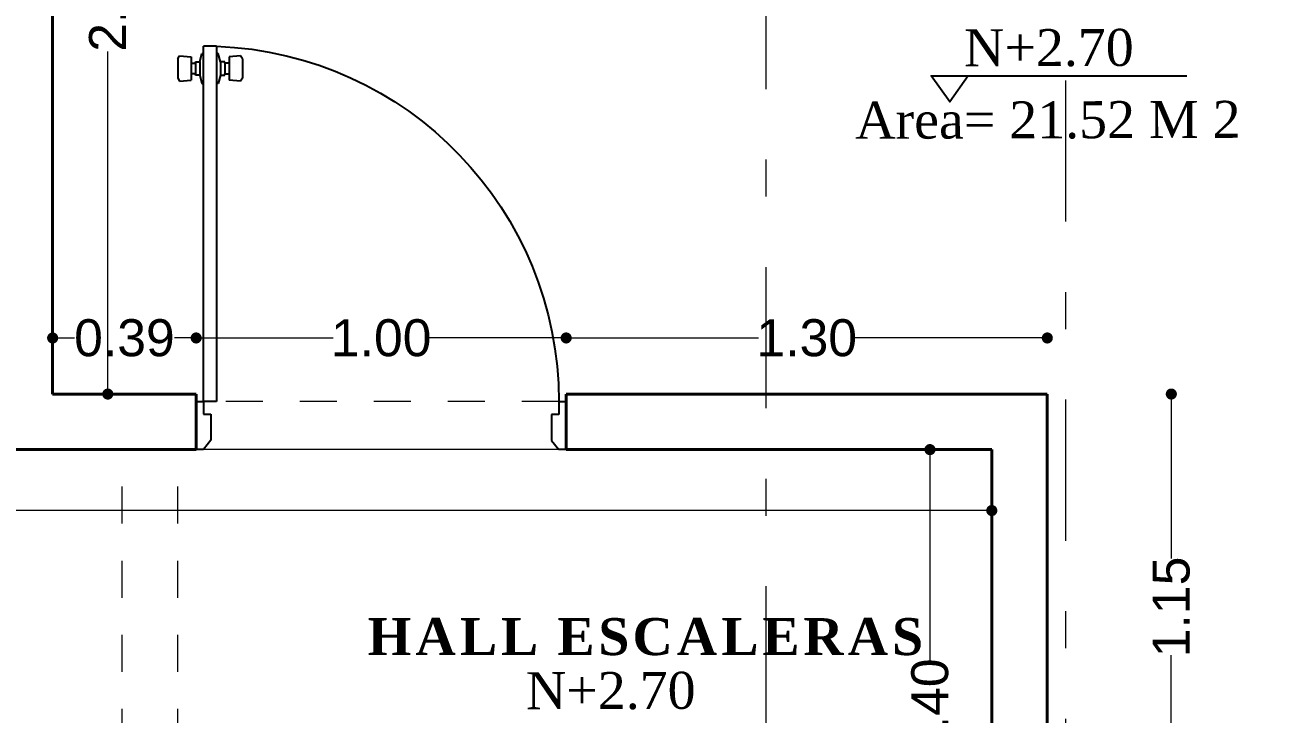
# Model space of a CAD drawing. Header units: inches. Extents: x 2908 to 3459, y -3172 to -55.
# Drawn here: x 3286.459 to 3289.825, y -156.73 to -154.869 of the extents above; entities that cross this region are included whole.
import ezdxf

# ---------------------------------------------------------------- set-up
doc = ezdxf.new("R2010")
doc.units = ezdxf.units.IN
doc.header["$MEASUREMENT"] = 0
doc.linetypes.add('ACAD_ISO03W100', pattern=[30, 12, -18])
doc.linetypes.add('DASHDOT', pattern=[25.4, 12.7, -6.35, 0, -6.35])
doc.layers.add('CARPINTERIA', color=3, linetype='Continuous')
doc.layers.add('TEXTO', color=4, linetype='Continuous')
for name, color, linetype, lineweight in [('COTA', 1, 'Continuous', 9), ('COTAS 01', 1, 'Continuous', 25), ('E-EJES', 1, 'DASHDOT', 5), ('LINEAS DE PROYECCIÒN', 74, 'ACAD_ISO03W100', 18), ('linmesa de proyecciones', 95, 'ACAD_ISO03W100', 5), ('muros 2', 5, 'Continuous', 40), ('PISO', 33, 'Continuous', 18), ('teja cortada', 252, 'Continuous', 30)]:
    doc.layers.add(name, color=color, linetype=linetype, lineweight=lineweight)
doc.styles.add('Arial new', font='arial.ttf')
doc.styles.add('CONSTRUCTORA', font='times.ttf', dxfattribs={"height": 0.3})
doc.dimstyles.new('GUS', dxfattribs={"dimtxt": 0.1, "dimasz": 0.03, "dimexe": 0.05, "dimexo": 0.05, "dimgap": 0.005, "dimtad": 0, "dimzin": 1, "dimdsep": 46, "dimtxsty": 'Arial new', "dimblk": 'DOT', "dimcen": 0.01, "dimse1": 1, "dimse2": 1, "dimclrd": 1, "dimclre": 252, "dimclrt": 1, "dimaunit": 1, "dimadec": 0, "dimazin": 2, "dimtfac": 1, "dimtmove": 0, "dimatfit": 2, "dimldrblk": 'ARCHTICK', "dimfxl": 1, "dimlwd": -1, "dimlwe": -1, "dimarcsym": 1})

# ---------------------------------------------------------------- blocks, each defined once
blk = doc.blocks.new('_Dot')
at = {"color": 0, "linetype": 'ByBlock', "lineweight": -2}
blk.add_line((-0.5, 0), (-1, 0), dxfattribs=at)
at = {"color": 0, "linetype": 'ByBlock', "const_width": 0.5}
blk.add_lwpolyline([(-0.25, 0, 1), (0.25, 0, 1)], format="xyb", close=True, dxfattribs=at)
blk = doc.blocks.new('*D4457')
at = {"layer": 'COTA', "color": 1, "linetype": 'Continuous', "transparency": 16777216}
for p, q in [((3288.0683, -159.931), (3288.4583, -159.931)), ((3289.1083, -159.931), (3288.7183, -159.931))]:
    blk.add_line(p, q, dxfattribs=at)
at = {"layer": 'Defpoints', "color": 0, "transparency": 16777216}
for p in [(3289.1383, -143.2818), (3288.0383, -159.931), (3289.1383, -159.931)]:
    blk.add_point(p, dxfattribs=at)
at = {"layer": 'COTA', "color": 1, "transparency": 16777216, "xscale": 0.03, "yscale": 0.03, "zscale": 0.03, "rotation": 180}
blk.add_blockref('_Dot', (3288.0383, -159.931), dxfattribs=at)
at = {"layer": 'COTA', "color": 1, "transparency": 16777216, "xscale": 0.03, "yscale": 0.03, "zscale": 0.03}
blk.add_blockref('_Dot', (3289.1383, -159.931), dxfattribs=at)
at = {"layer": 'COTA', "color": 1, "transparency": 16777216, "insert": (3288.5883, -159.931), "char_height": 0.1, "attachment_point": 5, "style": 'Arial new'}
blk.add_mtext('1.10', dxfattribs=at)
blk = doc.blocks.new('_ArchTick')
at = {"color": 0, "linetype": 'ByBlock', "const_width": 0.15}
blk.add_lwpolyline([(-0.5, -0.5), (0.5, 0.5)], dxfattribs=at)
blk = doc.blocks.new('*D4487')
at = {"layer": 'COTA', "color": 1, "linetype": 'Continuous', "transparency": 16777216}
for p, q in [((3288.0683, -170.9933), (3288.4252, -170.9933)), ((3289.0425, -170.9933), (3288.6856, -170.9933))]:
    blk.add_line(p, q, dxfattribs=at)
at = {"layer": 'Defpoints', "color": 0, "transparency": 16777216}
for p in [(3289.0725, -142.9905), (3288.0383, -170.9933), (3289.0725, -170.9933)]:
    blk.add_point(p, dxfattribs=at)
at = {"layer": 'COTA', "color": 1, "transparency": 16777216, "xscale": 0.03, "yscale": 0.03, "zscale": 0.03, "rotation": 180}
blk.add_blockref('_Dot', (3288.0383, -170.9933), dxfattribs=at)
at = {"layer": 'COTA', "color": 1, "transparency": 16777216, "xscale": 0.03, "yscale": 0.03, "zscale": 0.03}
blk.add_blockref('_Dot', (3289.0725, -170.9933), dxfattribs=at)
at = {"layer": 'COTA', "color": 1, "transparency": 16777216, "insert": (3288.5554, -170.9933), "char_height": 0.1, "attachment_point": 5, "style": 'Arial new'}
blk.add_mtext('1.03', dxfattribs=at)
blk = doc.blocks.new('*D4552')
at = {"layer": 'COTA', "color": 1, "linetype": 'Continuous', "transparency": 16777216}
for p, q in [((3292.1998, -154.0905), (3291.0525, -157.1933)), ((3289.8111, -160.5503), (3290.9585, -157.4475))]:
    blk.add_line(p, q, dxfattribs=at)
at = {"layer": 'Defpoints', "color": 0, "transparency": 16777216}
for p in [(3291.9869, -153.9798), (3292.2102, -154.0624), (3289.5774, -160.4959)]:
    blk.add_point(p, dxfattribs=at)
at = {"layer": 'COTA', "color": 1, "transparency": 16777216, "xscale": 0.03, "yscale": 0.03, "zscale": 0.03}
for p, rotation in [((3292.2102, -154.0624), 69.70662671698605), ((3289.8007, -160.5784), 249.7066267169861)]:
    blk.add_blockref('_Dot', p, dxfattribs=dict(at, rotation=rotation))
at = {"layer": 'COTA', "color": 1, "transparency": 16777216, "insert": (3291.0055, -157.3204), "char_height": 0.1, "attachment_point": 5, "rotation": 69.7066, "style": 'Arial new'}
blk.add_mtext('6.95', dxfattribs=at)
blk = doc.blocks.new('*D4554')
at = {"layer": 'COTA', "color": 1, "linetype": 'Continuous', "transparency": 16777216}
for p, q in [((3288.9054, -156.0459), (3288.9054, -156.5859)), ((3288.9054, -157.3859), (3288.9054, -156.8459))]:
    blk.add_line(p, q, dxfattribs=at)
at = {"layer": 'Defpoints', "color": 0, "transparency": 16777216}
for p in [(3289.0725, -156.0159), (3288.9054, -157.4159), (3289.0725, -157.4159)]:
    blk.add_point(p, dxfattribs=at)
at = {"layer": 'COTA', "color": 1, "transparency": 16777216, "xscale": 0.03, "yscale": 0.03, "zscale": 0.03}
for p, rotation in [((3288.9054, -156.0159), 90), ((3288.9054, -157.4159), 270)]:
    blk.add_blockref('_Dot', p, dxfattribs=dict(at, rotation=rotation))
at = {"layer": 'COTA', "color": 1, "transparency": 16777216, "insert": (3288.9054, -156.7159), "char_height": 0.1, "attachment_point": 5, "rotation": 90, "style": 'Arial new'}
blk.add_mtext('1.40', dxfattribs=at)
blk = doc.blocks.new('PUERTAACCESO')
at = {"layer": 'CARPINTERIA'}
for p, q in [((2402.1398, 632.3793), (2402.1444, 632.3874)), ((2402.1444, 632.3874), (2402.1757, 632.3847)), ((2402.1757, 632.3847), (2402.1757, 632.3217)), ((2402.199, 632.3712), (2402.205, 632.3937)), ((2402.205, 632.3937), (2402.2096, 632.3937)), ((2402.2096, 632.4132), (2402.2095, 631.4538)), ((2402.2096, 632.4132), (2402.2446, 632.4132)), ((2402.2445, 631.4538), (2402.2446, 632.4132)), ((2402.2491, 632.3937), (2402.2446, 632.3937)), ((2402.2551, 632.3712), (2402.2491, 632.3937)), ((2402.3097, 632.3874), (2402.2784, 632.3847)), ((2402.2784, 632.3847), (2402.2784, 632.3217)), ((2402.3143, 632.3793), (2402.3097, 632.3874)), ((2402.1398, 632.3793), (2402.1398, 632.327)), ((2402.1757, 632.3677), (2402.1873, 632.3677)), ((2402.1873, 632.3677), (2402.1873, 632.3712)), ((2402.1873, 632.3712), (2402.199, 632.3712)), ((2402.1873, 632.3677), (2402.1873, 632.3386)), ((2402.199, 632.3712), (2402.199, 632.3352)), ((2402.2668, 632.3712), (2402.2551, 632.3712)), ((2402.2551, 632.3712), (2402.2551, 632.3352)), ((2402.2668, 632.3677), (2402.2668, 632.3712)), ((2402.2784, 632.3677), (2402.2668, 632.3677)), ((2402.2668, 632.3677), (2402.2668, 632.3386)), ((2402.3143, 632.3793), (2402.3143, 632.327)), ((2402.1398, 632.327), (2402.1444, 632.319)), ((2402.1444, 632.319), (2402.1757, 632.3217)), ((2402.1873, 632.3386), (2402.1757, 632.3386)), ((2402.1873, 632.3352), (2402.1873, 632.3386)), ((2402.199, 632.3352), (2402.1873, 632.3352)), ((2402.199, 632.3352), (2402.205, 632.3127)), ((2402.2551, 632.3352), (2402.2491, 632.3127)), ((2402.2551, 632.3352), (2402.2668, 632.3352)), ((2402.2668, 632.3386), (2402.2784, 632.3386)), ((2402.2668, 632.3352), (2402.2668, 632.3386)), ((2402.3097, 632.319), (2402.2784, 632.3217)), ((2402.3143, 632.327), (2402.3097, 632.319)), ((2402.205, 632.3127), (2402.2096, 632.3127)), ((2402.2491, 632.3127), (2402.2445, 632.3127)), ((2401.2846, 631.4538), (2401.2646, 631.4538)), ((2401.2846, 631.4538), (2401.2846, 631.4188)), ((2402.2095, 631.4538), (2402.2445, 631.4538)), ((2402.2446, 631.4541), (2402.2446, 631.4191)), ((2402.2646, 631.4538), (2402.2446, 631.4538)), ((2401.2846, 631.4188), (2401.3046, 631.4188)), ((2401.3046, 631.4188), (2401.3046, 631.3488)), ((2402.2446, 631.4191), (2402.2246, 631.4191)), ((2402.2246, 631.4191), (2402.2246, 631.3491)), ((2401.3046, 631.3488), (2401.2846, 631.3238)), ((2402.2246, 631.3491), (2402.2446, 631.3241)), ((2401.2646, 631.3238), (2401.2846, 631.3238)), ((2402.2446, 631.3241), (2402.2646, 631.3241))]:
    blk.add_line(p, q, dxfattribs=at)
blk.add_arc((2402.2445, 631.4538), 0.96, 92.0882, 180, dxfattribs=at)
at = {"layer": 'linmesa de proyecciones', "ltscale": 0.001}
blk.add_line((2401.2846, 631.4538), (2402.2102, 631.4538), dxfattribs=at)
at = {"layer": 'PISO'}
blk.add_line((2401.2846, 631.3238), (2402.2446, 631.3241), dxfattribs=at)
blk = doc.blocks.new('*D4568')
at = {"layer": 'COTA', "color": 1, "linetype": 'Continuous', "transparency": 16777216}
for p, q in [((3283.8755, -156.1809), (3286.0652, -156.1807)), ((3289.0425, -156.1805), (3286.3349, -156.1807))]:
    blk.add_line(p, q, dxfattribs=at)
at = {"layer": 'Defpoints', "color": 0, "transparency": 16777216}
for p in [(3283.8455, -156.0163), (3289.0725, -156.0159), (3289.0725, -156.1805)]:
    blk.add_point(p, dxfattribs=at)
at = {"layer": 'COTA', "color": 1, "transparency": 16777216, "xscale": 0.03, "yscale": 0.03, "zscale": 0.03}
for p, rotation in [((3283.8455, -156.1809), 180.004879160215), ((3289.0725, -156.1805), 0.004879160215065279)]:
    blk.add_blockref('_Dot', p, dxfattribs=dict(at, rotation=rotation))
at = {"layer": 'COTA', "color": 1, "transparency": 16777216, "insert": (3286.2001, -156.1807), "char_height": 0.1, "attachment_point": 5, "rotation": 0.0049, "style": 'Arial new'}
blk.add_mtext('5.23', dxfattribs=at)
blk = doc.blocks.new('*D4569')
at = {"layer": 'COTA', "color": 1, "linetype": 'Continuous', "transparency": 16777216}
for p, q in [((3286.9522, -155.7144), (3287.2922, -155.7144)), ((3287.8922, -155.7144), (3287.5522, -155.7144))]:
    blk.add_line(p, q, dxfattribs=at)
at = {"layer": 'Defpoints', "color": 0, "transparency": 16777216}
for p in [(3287.9222, -155.7144), (3286.9222, -155.8659), (3287.9222, -155.8659)]:
    blk.add_point(p, dxfattribs=at)
at = {"layer": 'COTA', "color": 1, "transparency": 16777216, "xscale": 0.03, "yscale": 0.03, "zscale": 0.03, "rotation": 180}
blk.add_blockref('_Dot', (3286.9222, -155.7144), dxfattribs=at)
at = {"layer": 'COTA', "color": 1, "transparency": 16777216, "xscale": 0.03, "yscale": 0.03, "zscale": 0.03}
blk.add_blockref('_Dot', (3287.9222, -155.7144), dxfattribs=at)
at = {"layer": 'COTA', "color": 1, "transparency": 16777216, "insert": (3287.4222, -155.7144), "char_height": 0.1, "attachment_point": 5, "style": 'Arial new'}
blk.add_mtext('1.00', dxfattribs=at)
blk = doc.blocks.new('*D4570')
at = {"layer": 'COTA', "color": 1, "linetype": 'Continuous', "transparency": 16777216}
for p, q in [((3287.9522, -155.7144), (3288.4424, -155.7144)), ((3289.1925, -155.7144), (3288.7024, -155.7144))]:
    blk.add_line(p, q, dxfattribs=at)
at = {"layer": 'Defpoints', "color": 0, "transparency": 16777216}
for p in [(3289.2225, -155.7144), (3287.9222, -155.8659), (3289.2225, -155.8659)]:
    blk.add_point(p, dxfattribs=at)
at = {"layer": 'COTA', "color": 1, "transparency": 16777216, "xscale": 0.03, "yscale": 0.03, "zscale": 0.03, "rotation": 180}
blk.add_blockref('_Dot', (3287.9222, -155.7144), dxfattribs=at)
at = {"layer": 'COTA', "color": 1, "transparency": 16777216, "xscale": 0.03, "yscale": 0.03, "zscale": 0.03}
blk.add_blockref('_Dot', (3289.2225, -155.7144), dxfattribs=at)
at = {"layer": 'COTA', "color": 1, "transparency": 16777216, "insert": (3288.5724, -155.7144), "char_height": 0.1, "attachment_point": 5, "style": 'Arial new'}
blk.add_mtext('1.30', dxfattribs=at)
blk = doc.blocks.new('*D4571')
at = {"layer": 'COTA', "color": 1, "linetype": 'Continuous', "transparency": 16777216}
for p, q in [((3289.5577, -155.8959), (3289.5577, -156.3103)), ((3289.5577, -156.9859), (3289.5577, -156.5714))]:
    blk.add_line(p, q, dxfattribs=at)
at = {"layer": 'Defpoints', "color": 0, "transparency": 16777216}
for p in [(3289.2225, -155.8659), (3289.5577, -155.8659), (3289.2225, -157.0159)]:
    blk.add_point(p, dxfattribs=at)
at = {"layer": 'COTA', "color": 1, "transparency": 16777216, "xscale": 0.03, "yscale": 0.03, "zscale": 0.03}
for p, rotation in [((3289.5577, -155.8659), 90), ((3289.5577, -157.0159), 270)]:
    blk.add_blockref('_Dot', p, dxfattribs=dict(at, rotation=rotation))
at = {"layer": 'COTA', "color": 1, "transparency": 16777216, "insert": (3289.5577, -156.4409), "char_height": 0.1, "attachment_point": 5, "rotation": 90, "style": 'Arial new'}
blk.add_mtext('1.15', dxfattribs=at)
blk = doc.blocks.new('*D4678')
at = {"layer": 'COTA', "color": 1, "linetype": 'Continuous', "transparency": 16777216}
for p, q in [((3286.3771, -156.0459), (3286.3771, -156.3859)), ((3286.3771, -156.9859), (3286.3771, -156.6459))]:
    blk.add_line(p, q, dxfattribs=at)
at = {"layer": 'Defpoints', "color": 0, "transparency": 16777216}
for p in [(3286.7224, -156.0159), (3286.3771, -157.0159), (3286.7225, -157.0159)]:
    blk.add_point(p, dxfattribs=at)
at = {"layer": 'COTA', "color": 1, "transparency": 16777216, "xscale": 0.03, "yscale": 0.03, "zscale": 0.03}
for p, rotation in [((3286.3771, -156.0159), 90), ((3286.3771, -157.0159), 270)]:
    blk.add_blockref('_Dot', p, dxfattribs=dict(at, rotation=rotation))
at = {"layer": 'COTA', "color": 1, "transparency": 16777216, "insert": (3286.3771, -156.5159), "char_height": 0.1, "attachment_point": 5, "rotation": 90, "style": 'Arial new'}
blk.add_mtext('1.00', dxfattribs=at)
blk = doc.blocks.new('*D4707')
at = {"layer": 'COTA', "color": 1, "linetype": 'Continuous', "transparency": 16777216}
for p, q in [((3286.5643, -155.7144), (3286.5933, -155.7144)), ((3286.8922, -155.7144), (3286.8633, -155.7144))]:
    blk.add_line(p, q, dxfattribs=at)
at = {"layer": 'Defpoints', "color": 0, "transparency": 16777216}
for p in [(3286.9222, -155.7144), (3286.5343, -155.8659), (3286.9222, -155.8659)]:
    blk.add_point(p, dxfattribs=at)
at = {"layer": 'COTA', "color": 1, "transparency": 16777216, "xscale": 0.03, "yscale": 0.03, "zscale": 0.03, "rotation": 180}
blk.add_blockref('_Dot', (3286.5343, -155.7144), dxfattribs=at)
at = {"layer": 'COTA', "color": 1, "transparency": 16777216, "xscale": 0.03, "yscale": 0.03, "zscale": 0.03}
blk.add_blockref('_Dot', (3286.9222, -155.7144), dxfattribs=at)
at = {"layer": 'COTA', "color": 1, "transparency": 16777216, "insert": (3286.7283, -155.7144), "char_height": 0.1, "attachment_point": 5, "style": 'Arial new'}
blk.add_mtext('0.39', dxfattribs=at)
blk = doc.blocks.new('*D4887')
at = {"layer": 'COTA', "color": 1, "linetype": 'Continuous', "transparency": 16777216}
for p, q in [((3286.6833, -153.1658), (3286.6833, -154.6697)), ((3286.6833, -155.8359), (3286.6833, -154.9411))]:
    blk.add_line(p, q, dxfattribs=at)
at = {"layer": 'Defpoints', "color": 0, "transparency": 16777216}
for p in [(3286.5305, -153.1358), (3286.6833, -153.1358), (3286.5343, -155.8659)]:
    blk.add_point(p, dxfattribs=at)
at = {"layer": 'COTA', "color": 1, "transparency": 16777216, "xscale": 0.03, "yscale": 0.03, "zscale": 0.03}
for p, rotation in [((3286.6833, -153.1358), 90), ((3286.6833, -155.8659), 270)]:
    blk.add_blockref('_Dot', p, dxfattribs=dict(at, rotation=rotation))
at = {"layer": 'COTA', "color": 1, "transparency": 16777216, "insert": (3286.6833, -154.8054), "char_height": 0.1, "attachment_point": 5, "rotation": 90, "style": 'Arial new'}
blk.add_mtext('2.73', dxfattribs=at)

msp = doc.modelspace()

# ---------------------------------------------------------------- linework, layer by layer
at = {"layer": 'E-EJES', "ltscale": 0.03}
for p, q in [((3288.4624, -161.9381), (3288.4624, -151.586)), ((3289.2726, -162.296), (3289.2726, -151.9764))]:
    msp.add_line(p, q, dxfattribs=at)
at = {"layer": 'LINEAS DE PROYECCIÒN', "ltscale": 0.003}
for p, q in [((3286.7225, -157.0159), (3286.7224, -156.0156)), ((3286.8725, -157.0159), (3286.8724, -156.0156))]:
    msp.add_line(p, q, dxfattribs=at)
at = {"layer": 'muros 2'}
for p, q in [((3286.5343, -155.8659), (3286.5343, -153.1293)), ((3286.5343, -155.8659), (3286.9222, -155.8659)), ((3286.9222, -155.8659), (3286.8725, -155.8659)), ((3286.9222, -156.0156), (3286.9222, -155.8659)), ((3287.9222, -156.0159), (3287.9222, -155.8659)), ((3287.9222, -155.8659), (3289.2225, -155.8659)), ((3289.2225, -157.0159), (3289.2225, -155.8659)), ((3282.8722, -156.0159), (3286.9222, -156.0159)), ((3287.9222, -156.0159), (3289.0725, -156.0159)), ((3289.0725, -157.0212), (3289.0725, -156.0159)), ((3289.0725, -157.0159), (3289.0725, -156.0159))]:
    msp.add_line(p, q, dxfattribs=at)
at = {"layer": 'TEXTO', "ltscale": 0.008}
msp.add_lwpolyline([(3289.0088, -155.0067), (3288.9588, -155.0767), (3288.9088, -155.0067), (3289.5996, -155.0067)], dxfattribs=at)

# ---------------------------------------------------------------- block references
at = {"layer": 'teja cortada', "xscale": -1}
msp.add_blockref('PUERTAACCESO', (5689.1868, -787.3397), dxfattribs=at)

# ---------------------------------------------------------------- texts
at = {"layer": 'COTAS 01', "char_height": 0.1, "attachment_point": 1, "rotation": 0.1492, "style": 'CONSTRUCTORA'}
for s, width, insert in [('N+2.70', 0.828029, (3288.9974, -154.8807)), ('Area= 21.52 M 2 ', 1.114537, (3288.7032, -155.0765, -0.0003)), ('N+2.70', 0.828029, (3287.8133, -156.6172))]:
    msp.add_mtext_dynamic_manual_height_columns(s, width=width, gutter_width=0.5, heights=[0], dxfattribs=dict(at, insert=insert))
at = {"layer": 'TEXTO', "insert": (3287.3858, -156.4709), "char_height": 0.1, "width": 2.362761, "attachment_point": 1, "style": 'CONSTRUCTORA'}
msp.add_mtext('{\\fTimes New Roman|b1|i0|c0|p18;\\T1.1;HALL ESCALERAS}', dxfattribs=at)

# ---------------------------------------------------------------- dimensions: what is measured, and where the dimension line sits
at = {"layer": 'COTA'}
for base, p1, p2, picture, middle in [((3289.0725, -170.9933), (3288.0383, -170.9933), (3289.0725, -142.9905), '*D4487', (3288.5554, -170.9933)), ((3289.1383, -159.931), (3288.0383, -159.931), (3289.1383, -143.2818), '*D4457', (3288.5883, -159.931)), ((3286.9222, -155.7144), (3286.5343, -155.8659), (3286.9222, -155.8659), '*D4707', (3286.7283, -155.7144)), ((3287.9222, -155.7144), (3286.9222, -155.8659), (3287.9222, -155.8659), '*D4569', (3287.4222, -155.7144)), ((3289.2225, -155.7144), (3287.9222, -155.8659), (3289.2225, -155.8659), '*D4570', (3288.5724, -155.7144))]:
    dim = msp.add_linear_dim(base=base, p1=p1, p2=p2, dimstyle='GUS', dxfattribs=at)
    dim.commit()
    dim.dimension.update_dxf_attribs({"geometry": picture, "text_midpoint": middle})
for base, p1, p2, angle, picture, middle, dimtype in [((3286.6833, -153.1358), (3286.5343, -155.8659), (3286.5305, -153.1358), 90, '*D4887', (3286.6833, -154.8054), 160), ((3289.0725, -156.1805), (3283.8455, -156.0163), (3289.0725, -156.0159), 0.0049, '*D4568', (3286.2001, -156.1807), 161)]:
    dim = msp.add_linear_dim(base=base, p1=p1, p2=p2, angle=angle, dimstyle='GUS', dxfattribs=at)
    dim.commit()
    dim.dimension.update_dxf_attribs({"geometry": picture, "text_midpoint": middle, "dimtype": dimtype})
dim = msp.add_aligned_dim(p1=(3289.5774, -160.4959), p2=(3291.9869, -153.9798), distance=-0.2381, dimstyle='GUS', dxfattribs=at)
dim.commit()
dim.dimension.update_dxf_attribs({"geometry": '*D4552', "text_midpoint": (3291.0055, -157.3204)})
for base, p1, p2, picture, middle in [((3289.5577, -155.8659), (3289.2225, -157.0159), (3289.2225, -155.8659), '*D4571', (3289.5577, -156.4409)), ((3286.3771, -157.0159), (3286.7224, -156.0159), (3286.7225, -157.0159), '*D4678', (3286.3771, -156.5159)), ((3288.9054, -157.4159), (3289.0725, -156.0159), (3289.0725, -157.4159), '*D4554', (3288.9054, -156.7159))]:
    dim = msp.add_linear_dim(base=base, p1=p1, p2=p2, angle=90, dimstyle='GUS', dxfattribs=at)
    dim.commit()
    dim.dimension.update_dxf_attribs({"geometry": picture, "text_midpoint": middle})

doc.saveas('drawing.dxf')
